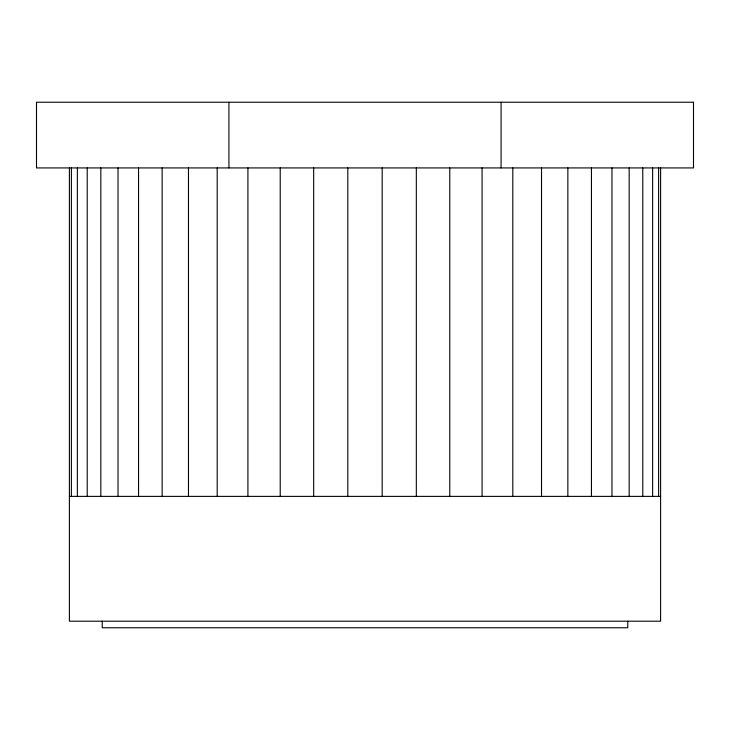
<?xml version="1.0" encoding="UTF-8"?>
<svg xmlns="http://www.w3.org/2000/svg" width="730" height="730" viewBox="0 0 730 730"><rect width="100%" height="100%" fill="white"/><g stroke="black" fill="none" stroke-linecap="round" stroke-linejoin="round"><path stroke-width="1.09" d="M69.396 496.382L660.604 496.382M660.604 167.927L660.604 621.193L69.396 621.193L69.396 167.927M658.606 167.927L658.606 496.382M652.638 167.927L652.638 496.382M642.783 167.927L642.783 496.382M629.169 167.927L629.169 496.382M627.764 621.193L627.764 627.764L102.237 627.764L102.237 621.193M611.977 167.927L611.977 496.382M591.446 167.927L591.446 496.382M567.858 167.927L567.858 496.382M541.523 167.927L541.523 496.382M512.807 167.927L512.807 496.382M501.072 102.237L501.072 167.927M482.083 167.927L482.083 496.382M449.78 167.927L449.78 496.382M416.328 167.927L416.328 496.382M382.191 167.927L382.191 496.382M347.809 167.927L347.809 496.382M313.672 167.927L313.672 496.382M280.22 167.927L280.22 496.382M247.917 167.927L247.917 496.382M228.928 102.237L228.928 167.927M217.193 167.927L217.193 496.382M188.477 167.927L188.477 496.382M162.142 167.927L162.142 496.382M138.554 167.927L138.554 496.382M118.023 167.927L118.023 496.382M100.831 167.927L100.831 496.382M87.217 167.927L87.217 496.382M77.362 167.927L77.362 496.382M71.394 167.927L71.394 496.382M693.5 102.237L36.5 102.237L36.5 167.927L693.5 167.927L693.5 102.237"/></g></svg>
